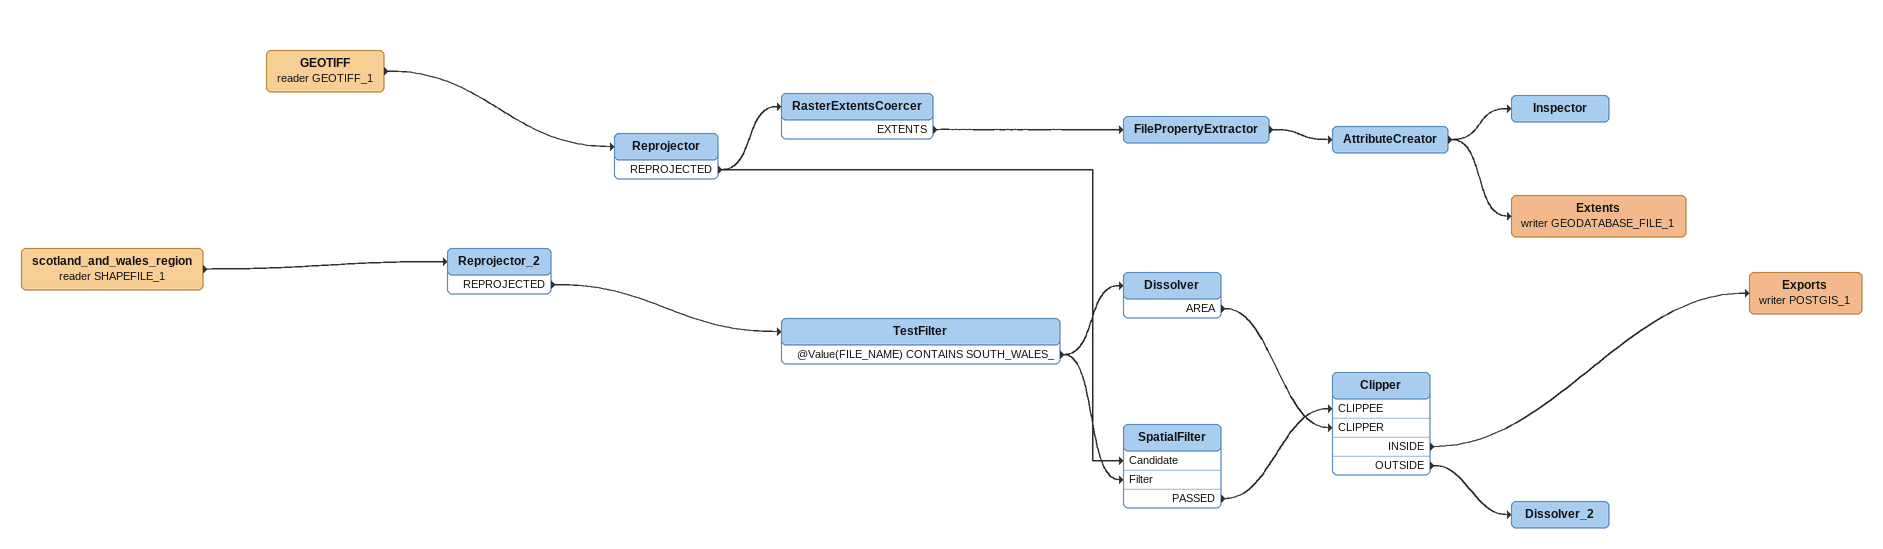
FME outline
scotland_and_wales_region (reader SHAPEFILE_1)
    -> Reprojector_2
Reprojector_2
    REPROJECTED -> TestFilter
TestFilter
    @Value(FILE_NAME) CONTAINS SOUTH_WALES_ -> SpatialFilter [Filter]
    @Value(FILE_NAME) CONTAINS SOUTH_WALES_ -> Dissolver
Dissolver
    AREA -> Clipper [CLIPPER]
GEOTIFF (reader GEOTIFF_1)
    -> Reprojector
Reprojector
    REPROJECTED -> RasterExtentsCoercer
    REPROJECTED -> SpatialFilter [Candidate]
RasterExtentsCoercer
    EXTENTS -> FilePropertyExtractor
FilePropertyExtractor
    -> AttributeCreator
AttributeCreator
    -> Inspector
    -> Extents (writer GEODATABASE_FILE_1)
Inspector
Extents (writer GEODATABASE_FILE_1)
SpatialFilter
    PASSED -> Clipper [CLIPPEE]
Clipper
    INSIDE -> Exports (writer POSTGIS_1)
    OUTSIDE -> Dissolver_2
Exports (writer POSTGIS_1)
Dissolver_2
